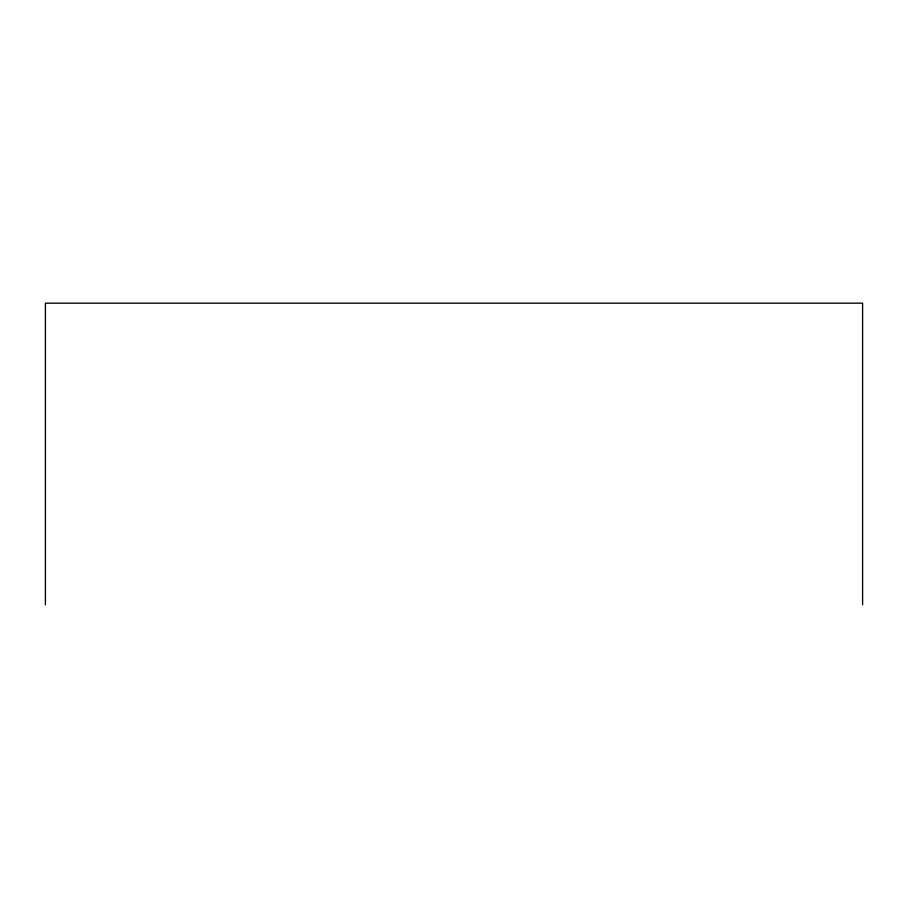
<?xml version="1.0" encoding="UTF-8"?>
<svg xmlns="http://www.w3.org/2000/svg" width="908" height="908" viewBox="0 0 908 908"><rect width="100%" height="100%" fill="white"/><g stroke="black" fill="none" stroke-linecap="round" stroke-linejoin="round"><path stroke-width="1.36" d="M862.6 604.819L862.6 303.181L45.4 303.181L45.4 604.819"/></g></svg>
